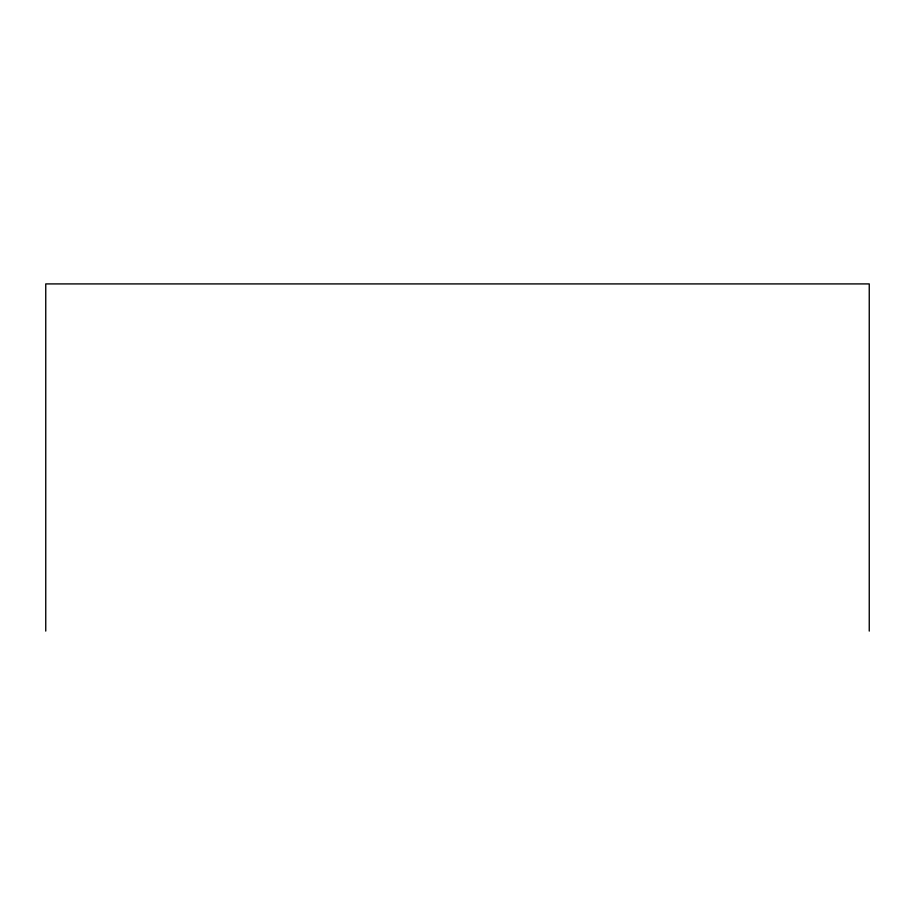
<?xml version="1.0" encoding="UTF-8"?>
<svg xmlns="http://www.w3.org/2000/svg" width="915" height="915" viewBox="0 0 915 915"><rect width="100%" height="100%" fill="white"/><g stroke="black" fill="none" stroke-linecap="round" stroke-linejoin="round"><path stroke-width="1.37" d="M869.25 631.087L869.25 283.913L45.75 283.913L45.75 631.087"/></g></svg>
